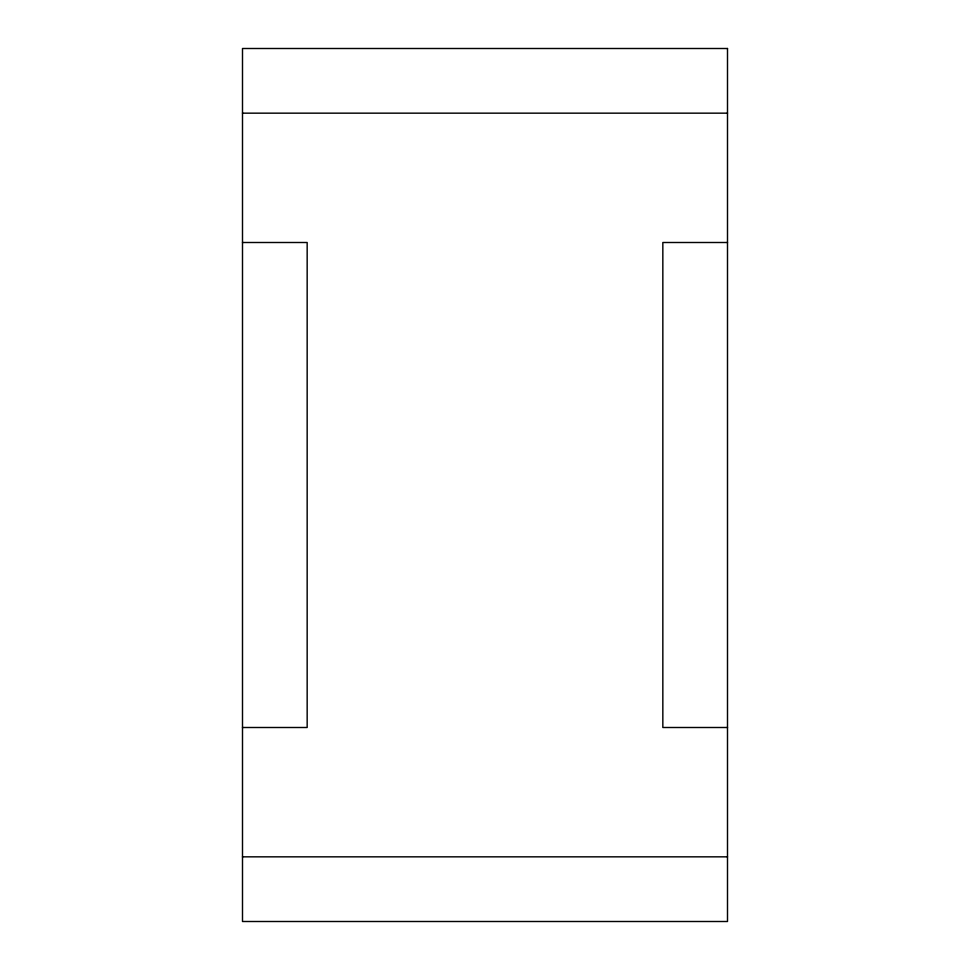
<?xml version="1.0" encoding="UTF-8"?>
<svg xmlns="http://www.w3.org/2000/svg" width="970" height="970" viewBox="0 0 970 970"><rect width="100%" height="100%" fill="white"/><g stroke="black" fill="none" stroke-linecap="round" stroke-linejoin="round"><path stroke-width="1.45" d="M242.5 113.163L727.5 113.163M242.5 242.5L307.163 242.5L307.163 727.5L242.5 727.5M727.5 242.5L662.837 242.5L662.837 727.5L727.5 727.5M242.5 856.837L727.5 856.837M727.5 48.5L242.5 48.5L242.5 921.5L727.5 921.5L727.5 48.5"/></g></svg>
